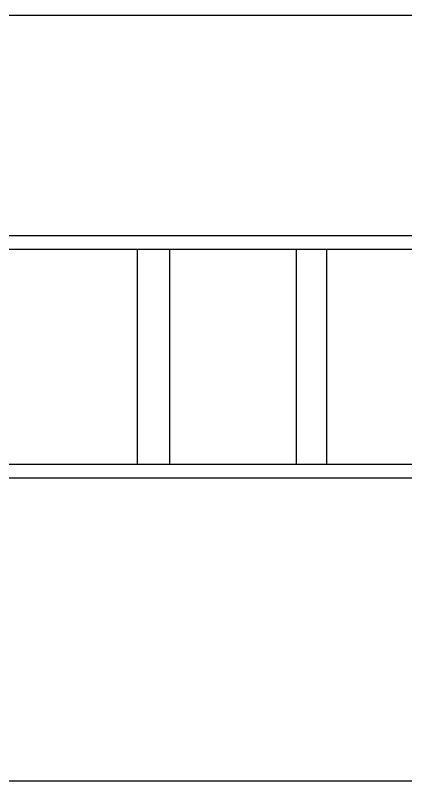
# Model space of a CAD drawing. Extents: x 10 to 127, y 10 to 376.
# Drawn here: x 88.04 to 102.22, y 197.89 to 225.69 of the extents above; entities that cross this region are included whole.
import ezdxf

# ---------------------------------------------------------------- set-up
doc = ezdxf.new("R2010")
doc.units = 0
doc.layers.get('0').update_dxf_attribs({"linetype": 'CONTINUOUS'})

msp = doc.modelspace()

# ---------------------------------------------------------------- linework, layer by layer
at = {"color": 7, "linetype": 'CONTINUOUS'}
for p, q in [((54, 225.69), (114, 225.69)), ((49.5, 217.69), (118.5, 217.69)), ((54, 217.69), (105.4, 217.69)), ((87.658, 217.19), (88.077, 217.19)), ((88.077, 217.19), (91.946, 217.19)), ((91.946, 217.19), (92.467, 217.19)), ((92.467, 217.19), (92.467, 209.39)), ((92.467, 217.19), (93.435, 217.19)), ((93.435, 217.19), (93.647, 217.19)), ((93.647, 209.39), (93.647, 217.19)), ((93.647, 217.19), (94.75, 217.19)), ((94.75, 217.19), (98.236, 217.19)), ((98.236, 217.19), (98.236, 209.39)), ((98.236, 217.19), (99.133, 217.19)), ((99.133, 217.19), (99.343, 217.19)), ((99.343, 217.19), (99.343, 209.39)), ((99.343, 217.19), (99.863, 217.19)), ((99.863, 217.19), (101.096, 217.19)), ((101.096, 217.19), (103.387, 217.19)), ((87.658, 209.39), (88.077, 209.39)), ((88.077, 209.39), (91.946, 209.39)), ((91.946, 209.39), (92.467, 209.39)), ((92.467, 209.39), (93.435, 209.39)), ((93.435, 209.39), (93.647, 209.39)), ((93.647, 209.39), (94.75, 209.39)), ((94.75, 209.39), (98.236, 209.39)), ((98.236, 209.39), (99.133, 209.39)), ((99.133, 209.39), (99.343, 209.39)), ((99.343, 209.39), (99.863, 209.39)), ((99.863, 209.39), (101.096, 209.39)), ((101.096, 209.39), (103.387, 209.39)), ((84, 208.89), (113.7, 208.89)), ((84, 197.89), (114, 197.89))]:
    msp.add_line(p, q, dxfattribs=at)

doc.saveas('drawing.dxf')
